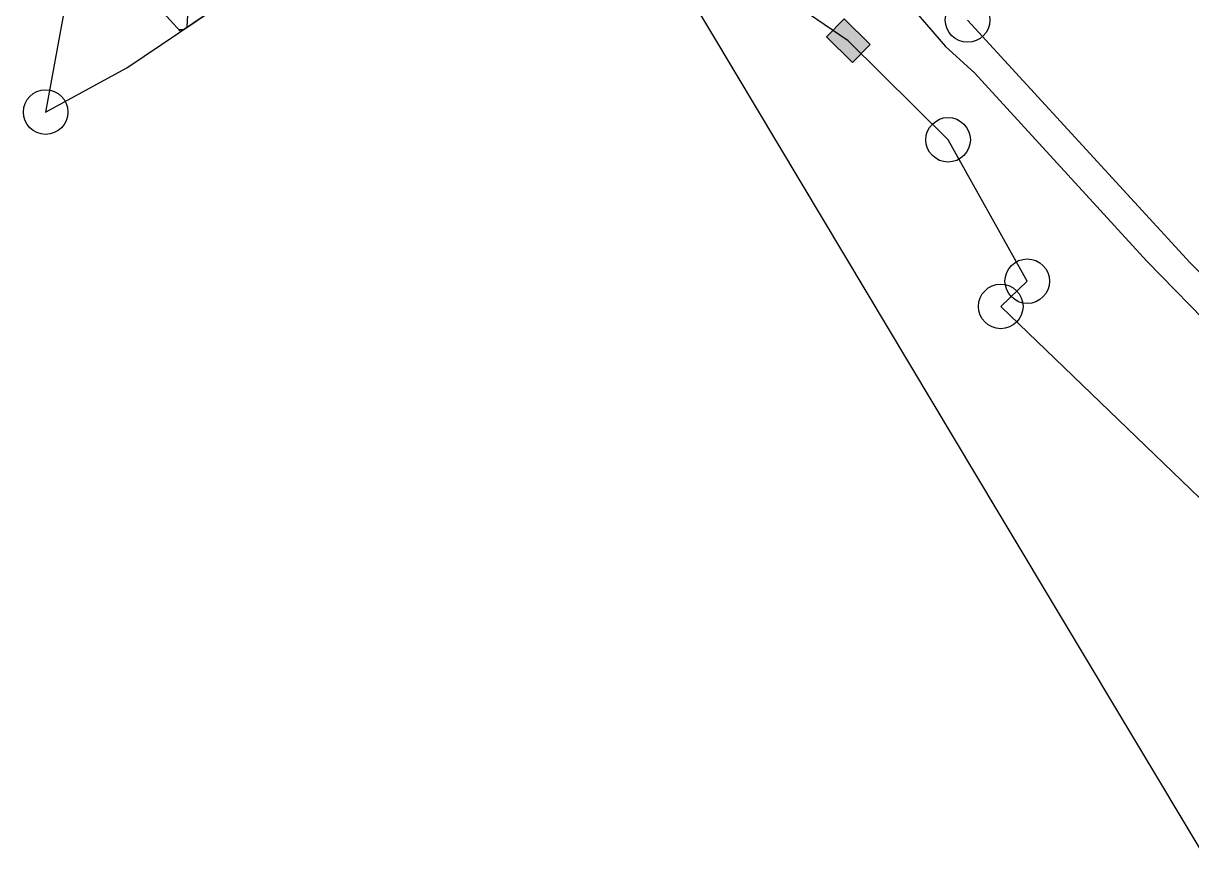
# Model space of a CAD drawing. Header units: metres. Extents: x 277693 to 280943, y 2038920 to 2043234.
# Drawn here: x 277692.6 to 278143.2, y 2041808.2 to 2042129.1 of the extents above; entities that cross this region are included whole.
import ezdxf

# ---------------------------------------------------------------- set-up
doc = ezdxf.new("R2010")
doc.units = ezdxf.units.M
doc.header["$MEASUREMENT"] = 0
for name, color, linetype in [('POLY_HATCH', 12, 'Continuous'), ('POLY_PARCEL', 6, 'Continuous'), ('POLY_ROAD', 30, 'Continuous'), ('V_BOUND_LINE', 7, 'Continuous')]:
    doc.layers.add(name, color=color, linetype=linetype)

# ---------------------------------------------------------------- blocks, each defined once
blk = doc.blocks.new('344')
blk.add_hatch(color=256).paths.add_polyline_path([(278002.36, 2042123.92), (278012.34, 2042114.02), (278019.18, 2042120.92), (278009.21, 2042130.81)])
blk.add_lwpolyline([(278009.21, 2042130.81), (278019.18, 2042120.92), (278012.34, 2042114.02), (278002.36, 2042123.92)], close=True)
for centre in [(278056.77, 2042130.4), (277701.2, 2042094.91), (278049.27, 2042084.22), (278079.78, 2042029.72), (278069.57, 2042019.98)]:
    blk.add_circle(centre, 8.59)
at = {"layer": 'POLY_HATCH'}
for p, q in [((277753.25, 2042126.01), (277852.06, 2042193.18)), ((277740.86, 2042139.6), (277753.25, 2042126.01))]:
    blk.add_line(p, q, dxfattribs=at)
at = {"layer": 'POLY_HATCH', "linetype": 'Continuous'}
for p, q in [((277755.76, 2042127.72), (277756.39, 2042139.22)), ((277752.53, 2042126.8), (277754.27, 2042126.7))]:
    blk.add_line(p, q, dxfattribs=at)
at = {"layer": 'POLY_PARCEL'}
for p, q in [((278010.77, 2042122.42), (277929.1, 2042177.98)), ((278049.27, 2042084.22), (278010.77, 2042122.42)), ((278079.78, 2042029.72), (278049.27, 2042084.22)), ((278069.57, 2042019.98), (278079.78, 2042029.72)), ((278163.29, 2041929.66), (278069.57, 2042019.98))]:
    blk.add_line(p, q, dxfattribs=at)
at = {"layer": 'POLY_ROAD'}
for p, q in [((278011.56, 2042162.85), (278048.23, 2042120.23)), ((278142.58, 2042036.82), (278056.77, 2042130.4)), ((278048.23, 2042120.23), (278059.42, 2042110)), ((278059.42, 2042110), (278125.97, 2042037.42)), ((278125.97, 2042037.42), (278187.31, 2041974.54)), ((278219.22, 2041960.82), (278142.58, 2042036.82))]:
    blk.add_line(p, q, dxfattribs=at)
at = {"layer": 'V_BOUND_LINE'}
for p, q in [((277719.85, 2042197.63), (277701.2, 2042094.91)), ((277732.52, 2042111.92), (277852.06, 2042193.18)), ((277935.7, 2042162.73), (278068.39, 2041940.8)), ((277701.2, 2042094.91), (277732.52, 2042111.92)), ((278068.39, 2041940.8), (278147.89, 2041808.23))]:
    blk.add_line(p, q, dxfattribs=at)

msp = doc.modelspace()

# ---------------------------------------------------------------- block references
msp.add_blockref('344', (0, 0))

doc.saveas('drawing.dxf')
